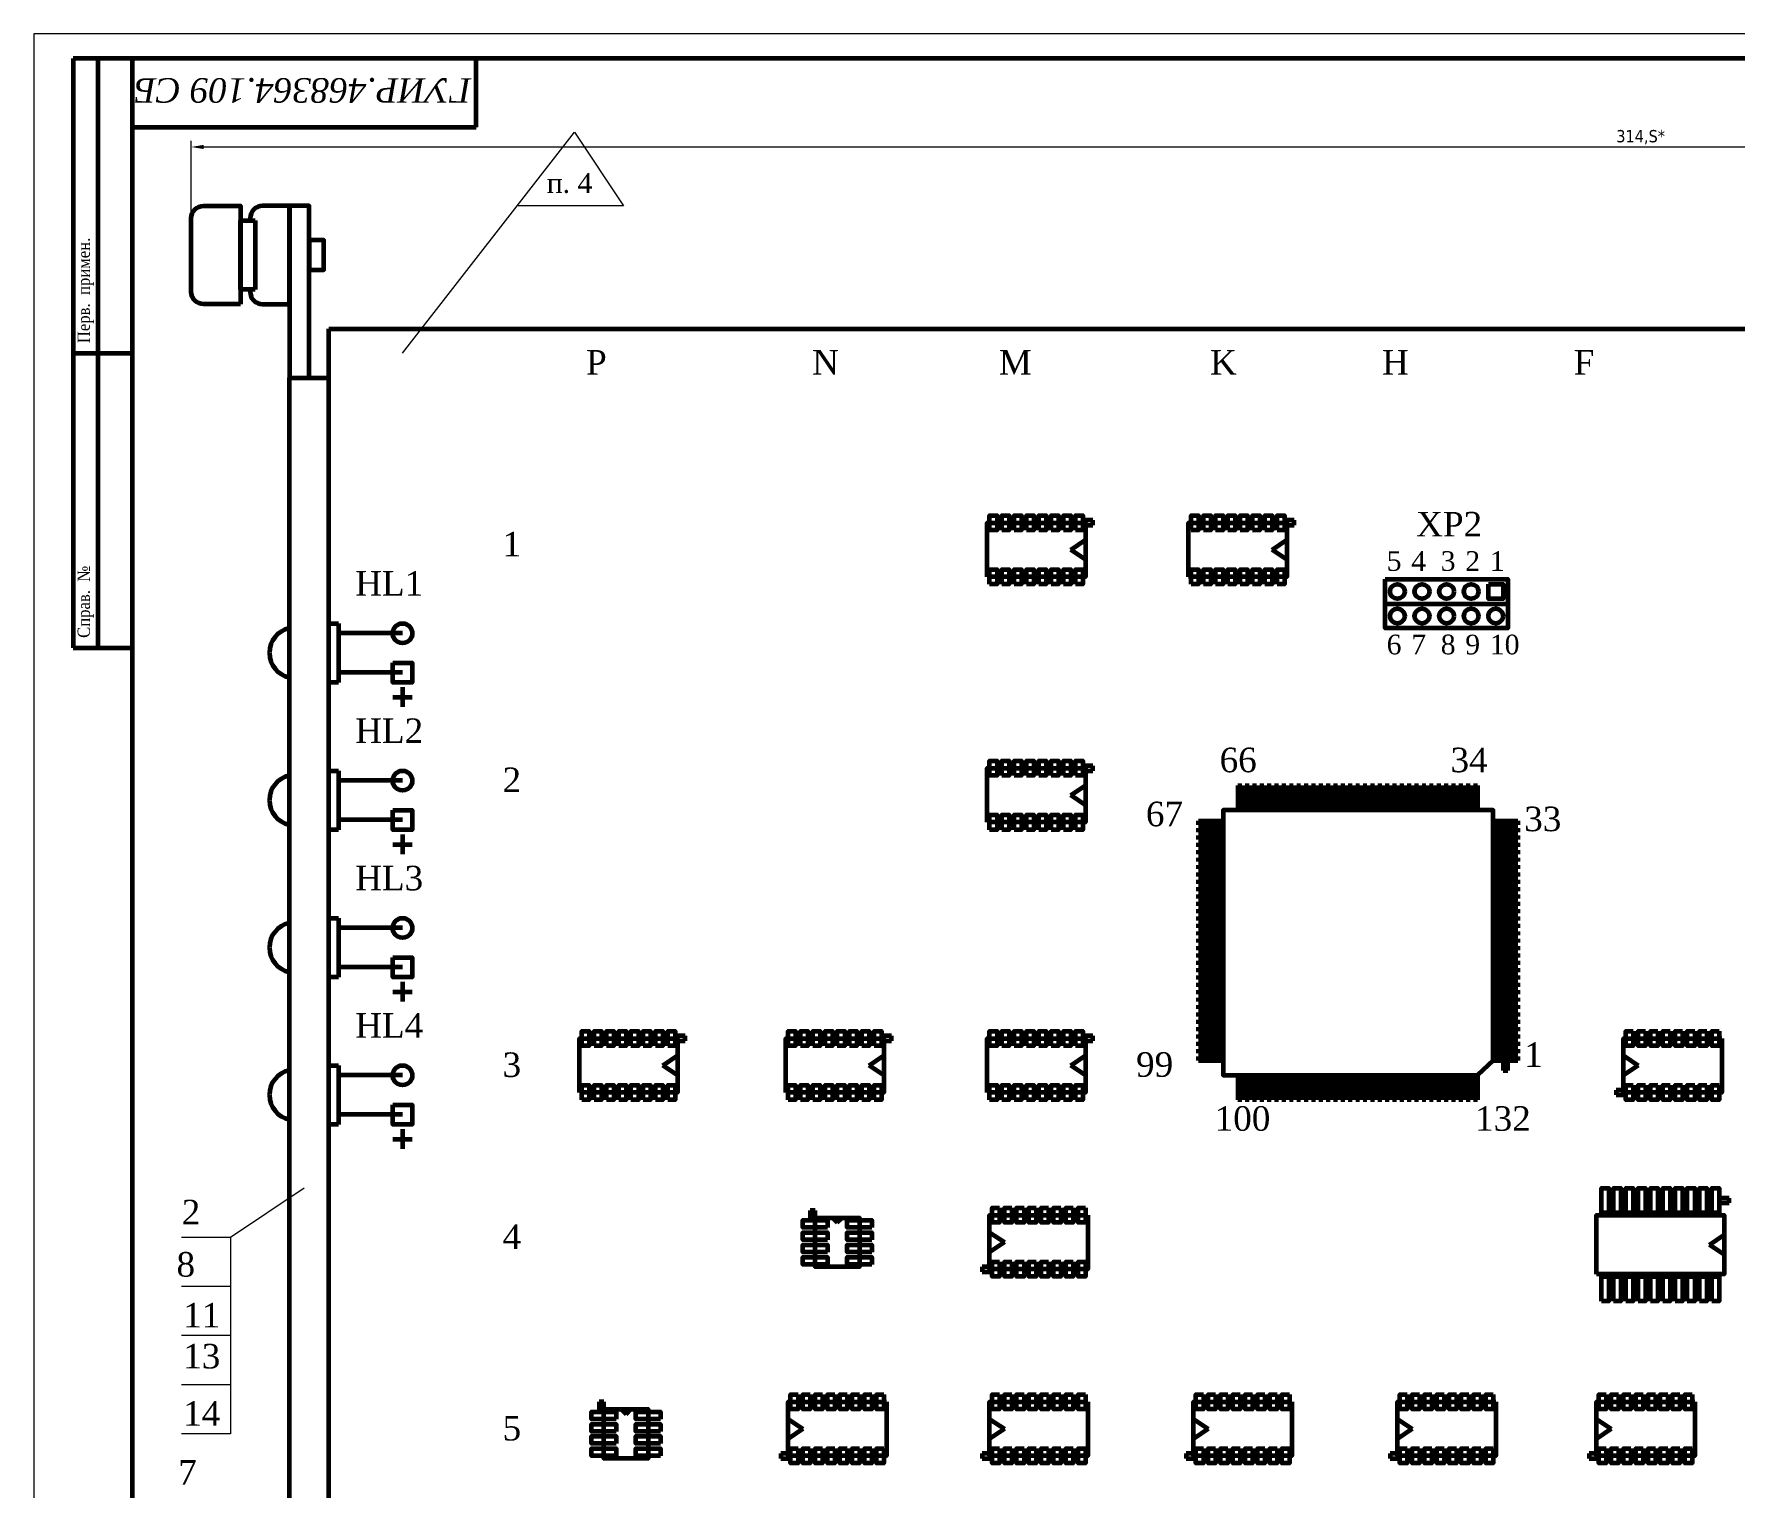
# Model space of a CAD drawing. Header units: millimetres. Extents: x 0 to 840, y -38 to 590.
# Drawn here: x 0 to 346, y 294.2 to 590 of the extents above; entities that cross this region are included whole.
import ezdxf

# ---------------------------------------------------------------- set-up
doc = ezdxf.new("R2010")
doc.units = ezdxf.units.MM
doc.layers.add('основная-06', color=2, linetype='Continuous', lineweight=60)
doc.layers.add('тонкая-текст-02', color=4, linetype='Continuous', lineweight=20)
doc.styles.add('2', font='times.ttf', dxfattribs={"width": 0.9, "height": 2.5})
doc.styles.add('3', font='times.ttf', dxfattribs={"height": 2.5})

msp = doc.modelspace()

# ---------------------------------------------------------------- linework, layer by layer
at = {"layer": 'основная-06', "color": 0}
for p, q in [((20, 585), (8, 585)), ((8, 585), (8, 525)), ((13, 585), (13, 525)), ((20, 585), (20, 5)), ((835, 585), (20, 585)), ((90, 571), (90, 585)), ((20, 571), (90, 571)), ((42, 538), (42, 552)), ((42, 552), (45, 552)), ((45, 552), (45, 538)), ((45, 538), (42, 538)), ((60, 65), (60, 530)), ((60, 530), (620, 530)), ((8, 525), (8, 465)), ((8, 525), (20, 525)), ((13, 525), (13, 465)), ((52, 75), (52, 520)), ((52, 520), (60, 520)), ((215.5, 491), (213.5, 491)), ((213.5, 490), (215.5, 490)), ((215.5, 490), (215.5, 491)), ((256.5, 491), (254.5, 491)), ((254.5, 490), (256.5, 490)), ((256.5, 490), (256.5, 491)), ((211, 485), (214, 487)), ((214, 483), (211, 485)), ((252, 485), (255, 487)), ((255, 483), (252, 485)), ((275, 474), (300, 474)), ((60, 470), (62, 470)), ((62, 470), (62, 458)), ((75, 468), (62, 468)), ((8, 465), (20, 465)), ((62, 458), (60, 458)), ((75, 460), (62, 460)), ((75, 457), (75, 453)), ((73, 455), (77, 455)), ((60, 440), (62, 440)), ((62, 440), (62, 428)), ((215.5, 441), (213.5, 441)), ((213.5, 440), (215.5, 440)), ((215.5, 440), (215.5, 441)), ((75, 438), (62, 438)), ((211, 435), (214, 437)), ((245, 437), (245, 432)), ((245, 437), (245.8, 437)), ((245.8, 437), (245.8, 432)), ((246.5, 437), (246.5, 432)), ((246.5, 437), (247.3, 437)), ((247.3, 437), (247.3, 432)), ((248, 437), (248.8, 437)), ((248, 437), (248, 432)), ((248.8, 437), (248.8, 432)), ((249.5, 437), (249.5, 432)), ((249.5, 437), (250.3, 437)), ((250.3, 437), (250.3, 432)), ((251, 437), (251, 432)), ((251, 437), (251.8, 437)), ((251.8, 437), (251.8, 432)), ((252.5, 437), (252.5, 432)), ((252.5, 437), (253.3, 437)), ((253.3, 437), (253.3, 432)), ((254, 437), (254, 432)), ((254, 437), (254.8, 437)), ((254.8, 437), (254.8, 432)), ((255.5, 437), (255.5, 432)), ((255.5, 437), (256.3, 437)), ((256.3, 437), (256.3, 432)), ((257, 437), (257, 432)), ((257, 437), (257.8, 437)), ((257.8, 437), (257.8, 432)), ((258.5, 437), (258.5, 432)), ((258.5, 437), (259.3, 437)), ((259.3, 437), (259.3, 432)), ((260, 437), (260, 432)), ((260, 437), (260.8, 437)), ((260.8, 437), (260.8, 432)), ((261.5, 437), (261.5, 432)), ((261.5, 437), (262.3, 437)), ((262.3, 437), (262.3, 432)), ((263, 437), (263, 432)), ((263, 437), (263.8, 437)), ((263.8, 437), (263.8, 432)), ((264.5, 437), (264.5, 432)), ((264.5, 437), (265.3, 437)), ((265.3, 437), (265.3, 432)), ((266, 437), (266, 432)), ((266, 437), (266.8, 437)), ((266.8, 437), (266.8, 432)), ((267.5, 437), (267.5, 432)), ((267.5, 437), (268.3, 437)), ((268.3, 437), (268.3, 432)), ((269, 437), (269, 432)), ((269, 437), (269.8, 437)), ((269.8, 437), (269.8, 432)), ((270.5, 437), (270.5, 432)), ((270.5, 437), (271.3, 437)), ((271.3, 437), (271.3, 432)), ((272, 437), (272, 432)), ((272, 437), (272.8, 437)), ((272.8, 437), (272.8, 432)), ((273.5, 437), (273.5, 432)), ((273.5, 437), (274.3, 437)), ((274.3, 437), (274.3, 432)), ((275, 437), (275, 432)), ((275, 437), (275.8, 437)), ((275.8, 437), (275.8, 432)), ((276.5, 437), (276.5, 432)), ((276.5, 437), (277.3, 437)), ((277.3, 437), (277.3, 432)), ((278, 437), (278, 432)), ((278, 437), (278.8, 437)), ((278.8, 437), (278.8, 432)), ((279.5, 437), (279.5, 432)), ((279.5, 437), (280.3, 437)), ((280.3, 437), (280.3, 432)), ((281, 437), (281, 432)), ((281, 437), (281.8, 437)), ((281.8, 437), (281.8, 432)), ((282.5, 437), (282.5, 432)), ((282.5, 437), (283.3, 437)), ((283.3, 437), (283.3, 432)), ((284, 437), (284, 432)), ((284, 437), (284.8, 437)), ((284.8, 437), (284.8, 432)), ((285.5, 437), (285.5, 432)), ((285.5, 437), (286.3, 437)), ((286.3, 437), (286.3, 432)), ((287, 437), (287, 432)), ((287, 437), (287.8, 437)), ((287.8, 437), (287.8, 432)), ((288.5, 437), (288.5, 432)), ((288.5, 437), (289.3, 437)), ((289.3, 437), (289.3, 432)), ((290, 437), (290, 432)), ((290, 437), (290.8, 437)), ((290.8, 437), (290.8, 432)), ((291.5, 437), (291.5, 432)), ((291.5, 437), (292.3, 437)), ((292.3, 437), (292.3, 432)), ((293, 437), (293, 432)), ((293, 437), (293.8, 437)), ((293.8, 437), (293.8, 432)), ((214, 433), (211, 435)), ((75, 430), (62, 430)), ((237, 429), (237, 429.8)), ((237, 429.8), (242, 429.8)), ((242, 429.8), (242, 429)), ((245.8, 432), (245, 432)), ((247.3, 432), (246.5, 432)), ((248.8, 432), (248, 432)), ((250.3, 432), (249.5, 432)), ((251.8, 432), (251, 432)), ((253.3, 432), (252.5, 432)), ((254.8, 432), (254, 432)), ((256.3, 432), (255.5, 432)), ((257.8, 432), (257, 432)), ((259.3, 432), (258.5, 432)), ((260.8, 432), (260, 432)), ((262.3, 432), (261.5, 432)), ((263.8, 432), (263, 432)), ((265.3, 432), (264.5, 432)), ((266.8, 432), (266, 432)), ((268.3, 432), (267.5, 432)), ((269.8, 432), (269, 432)), ((271.3, 432), (270.5, 432)), ((272.8, 432), (272, 432)), ((274.3, 432), (273.5, 432)), ((275.8, 432), (275, 432)), ((277.3, 432), (276.5, 432)), ((278.8, 432), (278, 432)), ((280.3, 432), (279.5, 432)), ((281.8, 432), (281, 432)), ((283.3, 432), (282.5, 432)), ((284.8, 432), (284, 432)), ((286.3, 432), (285.5, 432)), ((287.8, 432), (287, 432)), ((289.3, 432), (288.5, 432)), ((290.8, 432), (290, 432)), ((292.3, 432), (291.5, 432)), ((293.8, 432), (293, 432)), ((297, 429), (297, 429.8)), ((297, 429.8), (302, 429.8)), ((302, 429.8), (302, 429)), ((62, 428), (60, 428)), ((75, 427), (75, 423)), ((237, 429), (242, 429)), ((237, 427.5), (237, 428.3)), ((237, 428.3), (242, 428.3)), ((237, 427.5), (242, 427.5)), ((237, 426), (237, 426.8)), ((237, 426.8), (242, 426.8)), ((237, 426), (242, 426)), ((242, 428.3), (242, 427.5)), ((242, 426.8), (242, 426)), ((297, 429), (302, 429)), ((297, 427.5), (297, 428.3)), ((297, 428.3), (302, 428.3)), ((297, 427.5), (302, 427.5)), ((297, 426), (297, 426.8)), ((297, 426.8), (302, 426.8)), ((297, 426), (302, 426)), ((302, 428.3), (302, 427.5)), ((302, 426.8), (302, 426)), ((73, 425), (77, 425)), ((237, 424.5), (237, 425.3)), ((237, 425.3), (242, 425.3)), ((237, 424.5), (242, 424.5)), ((237, 423), (237, 423.8)), ((237, 423.8), (242, 423.8)), ((237, 423), (242, 423)), ((237, 421.5), (237, 422.3)), ((237, 422.3), (242, 422.3)), ((242, 425.3), (242, 424.5)), ((242, 423.8), (242, 423)), ((242, 422.3), (242, 421.5)), ((297, 424.5), (297, 425.3)), ((297, 425.3), (302, 425.3)), ((297, 424.5), (302, 424.5)), ((297, 423), (297, 423.8)), ((297, 423.8), (302, 423.8)), ((297, 423), (302, 423)), ((297, 421.5), (297, 422.3)), ((297, 422.3), (302, 422.3)), ((302, 425.3), (302, 424.5)), ((302, 423.8), (302, 423)), ((302, 422.3), (302, 421.5)), ((237, 421.5), (242, 421.5)), ((237, 420), (237, 420.8)), ((237, 420.8), (242, 420.8)), ((237, 420), (242, 420)), ((237, 418.5), (237, 419.3)), ((237, 419.3), (242, 419.3)), ((242, 420.8), (242, 420)), ((242, 419.3), (242, 418.5)), ((297, 421.5), (302, 421.5)), ((297, 420), (297, 420.8)), ((297, 420.8), (302, 420.8)), ((297, 420), (302, 420)), ((297, 418.5), (297, 419.3)), ((297, 419.3), (302, 419.3)), ((302, 420.8), (302, 420)), ((302, 419.3), (302, 418.5)), ((237, 418.5), (242, 418.5)), ((237, 417), (237, 417.8)), ((237, 417.8), (242, 417.8)), ((237, 417), (242, 417)), ((237, 415.5), (237, 416.3)), ((237, 416.3), (242, 416.3)), ((237, 415.5), (242, 415.5)), ((242, 417.8), (242, 417)), ((242, 416.3), (242, 415.5)), ((297, 418.5), (302, 418.5)), ((297, 417), (297, 417.8)), ((297, 417.8), (302, 417.8)), ((297, 417), (302, 417)), ((297, 415.5), (297, 416.3)), ((297, 416.3), (302, 416.3)), ((297, 415.5), (302, 415.5)), ((302, 417.8), (302, 417)), ((302, 416.3), (302, 415.5)), ((237, 414), (237, 414.8)), ((237, 414.8), (242, 414.8)), ((237, 414), (242, 414)), ((237, 412.5), (237, 413.3)), ((237, 413.3), (242, 413.3)), ((237, 412.5), (242, 412.5)), ((237, 411), (237, 411.8)), ((237, 411.8), (242, 411.8)), ((242, 414.8), (242, 414)), ((242, 413.3), (242, 412.5)), ((242, 411.8), (242, 411)), ((297, 414), (297, 414.8)), ((297, 414.8), (302, 414.8)), ((297, 414), (302, 414)), ((297, 412.5), (297, 413.3)), ((297, 413.3), (302, 413.3)), ((297, 412.5), (302, 412.5)), ((297, 411), (297, 411.8)), ((297, 411.8), (302, 411.8)), ((302, 414.8), (302, 414)), ((302, 413.3), (302, 412.5)), ((302, 411.8), (302, 411)), ((60, 410), (62, 410)), ((62, 410), (62, 398)), ((237, 411), (242, 411)), ((237, 409.5), (237, 410.3)), ((237, 410.3), (242, 410.3)), ((237, 409.5), (242, 409.5)), ((237, 408), (237, 408.8)), ((237, 408.8), (242, 408.8)), ((242, 410.3), (242, 409.5)), ((242, 408.8), (242, 408)), ((297, 411), (302, 411)), ((297, 409.5), (297, 410.3)), ((297, 410.3), (302, 410.3)), ((297, 409.5), (302, 409.5)), ((297, 408), (297, 408.8)), ((297, 408.8), (302, 408.8)), ((302, 410.3), (302, 409.5)), ((302, 408.8), (302, 408)), ((75, 408), (62, 408)), ((237, 408), (242, 408)), ((237, 406.5), (237, 407.3)), ((237, 407.3), (242, 407.3)), ((237, 406.5), (242, 406.5)), ((237, 405), (237, 405.8)), ((237, 405.8), (242, 405.8)), ((237, 405), (242, 405)), ((242, 407.3), (242, 406.5)), ((242, 405.8), (242, 405)), ((297, 408), (302, 408)), ((297, 406.5), (297, 407.3)), ((297, 407.3), (302, 407.3)), ((297, 406.5), (302, 406.5)), ((297, 405), (297, 405.8)), ((297, 405.8), (302, 405.8)), ((297, 405), (302, 405)), ((302, 407.3), (302, 406.5)), ((302, 405.8), (302, 405)), ((237, 403.5), (237, 404.3)), ((237, 404.3), (242, 404.3)), ((237, 403.5), (242, 403.5)), ((237, 402), (237, 402.8)), ((237, 402.8), (242, 402.8)), ((237, 402), (242, 402)), ((242, 404.3), (242, 403.5)), ((242, 402.8), (242, 402)), ((297, 403.5), (297, 404.3)), ((297, 404.3), (302, 404.3)), ((297, 403.5), (302, 403.5)), ((297, 402), (297, 402.8)), ((297, 402.8), (302, 402.8)), ((297, 402), (302, 402)), ((302, 404.3), (302, 403.5)), ((302, 402.8), (302, 402)), ((62, 398), (60, 398)), ((75, 400), (62, 400)), ((237, 400.5), (237, 401.3)), ((237, 401.3), (242, 401.3)), ((237, 400.5), (242, 400.5)), ((237, 399), (237, 399.8)), ((237, 399.8), (242, 399.8)), ((237, 399), (242, 399)), ((237, 397.5), (237, 398.3)), ((237, 398.3), (242, 398.3)), ((242, 401.3), (242, 400.5)), ((242, 399.8), (242, 399)), ((242, 398.3), (242, 397.5)), ((297, 400.5), (297, 401.3)), ((297, 401.3), (302, 401.3)), ((297, 400.5), (302, 400.5)), ((297, 399), (297, 399.8)), ((297, 399.8), (302, 399.8)), ((297, 399), (302, 399)), ((297, 397.5), (297, 398.3)), ((297, 398.3), (302, 398.3)), ((302, 401.3), (302, 400.5)), ((302, 399.8), (302, 399)), ((302, 398.3), (302, 397.5)), ((73, 395), (77, 395)), ((75, 397), (75, 393)), ((237, 397.5), (242, 397.5)), ((237, 396), (237, 396.8)), ((237, 396.8), (242, 396.8)), ((237, 396), (242, 396)), ((237, 394.5), (237, 395.3)), ((237, 395.3), (242, 395.3)), ((237, 394.5), (242, 394.5)), ((242, 396.8), (242, 396)), ((242, 395.3), (242, 394.5)), ((297, 397.5), (302, 397.5)), ((297, 396), (297, 396.8)), ((297, 396.8), (302, 396.8)), ((297, 396), (302, 396)), ((297, 394.5), (297, 395.3)), ((297, 395.3), (302, 395.3)), ((297, 394.5), (302, 394.5)), ((302, 396.8), (302, 396)), ((302, 395.3), (302, 394.5)), ((237, 393), (237, 393.8)), ((237, 393.8), (242, 393.8)), ((237, 393), (242, 393)), ((237, 391.5), (237, 392.3)), ((237, 392.3), (242, 392.3)), ((237, 391.5), (242, 391.5)), ((242, 393.8), (242, 393)), ((242, 392.3), (242, 391.5)), ((297, 393), (297, 393.8)), ((297, 393.8), (302, 393.8)), ((297, 393), (302, 393)), ((297, 391.5), (297, 392.3)), ((297, 392.3), (302, 392.3)), ((297, 391.5), (302, 391.5)), ((302, 393.8), (302, 393)), ((302, 392.3), (302, 391.5)), ((237, 390), (237, 390.8)), ((237, 390.8), (242, 390.8)), ((237, 390), (242, 390)), ((237, 388.5), (237, 389.3)), ((237, 389.3), (242, 389.3)), ((237, 388.5), (242, 388.5)), ((237, 387), (237, 387.8)), ((237, 387.8), (242, 387.8)), ((242, 390.8), (242, 390)), ((242, 389.3), (242, 388.5)), ((242, 387.8), (242, 387)), ((297, 390), (297, 390.8)), ((297, 390.8), (302, 390.8)), ((297, 390), (302, 390)), ((297, 388.5), (297, 389.3)), ((297, 389.3), (302, 389.3)), ((297, 388.5), (302, 388.5)), ((297, 387), (297, 387.8)), ((297, 387.8), (302, 387.8)), ((302, 390.8), (302, 390)), ((302, 389.3), (302, 388.5)), ((302, 387.8), (302, 387)), ((132.5, 386), (130.5, 386)), ((130.5, 385), (132.5, 385)), ((132.5, 385), (132.5, 386)), ((174.5, 386), (172.5, 386)), ((172.5, 385), (174.5, 385)), ((174.5, 385), (174.5, 386)), ((215.5, 386), (213.5, 386)), ((213.5, 385), (215.5, 385)), ((215.5, 385), (215.5, 386)), ((237, 387), (242, 387)), ((237, 385.5), (237, 386.3)), ((237, 386.3), (242, 386.3)), ((237, 385.5), (242, 385.5)), ((237, 384), (237, 384.8)), ((237, 384.8), (242, 384.8)), ((242, 386.3), (242, 385.5)), ((242, 384.8), (242, 384)), ((297, 387), (302, 387)), ((297, 385.5), (297, 386.3)), ((297, 386.3), (302, 386.3)), ((297, 385.5), (302, 385.5)), ((297, 384), (297, 384.8)), ((297, 384.8), (302, 384.8)), ((302, 386.3), (302, 385.5)), ((302, 384.8), (302, 384)), ((128, 380), (131, 382)), ((170, 380), (173, 382)), ((211, 380), (214, 382)), ((237, 384), (242, 384)), ((237, 382.5), (237, 383.3)), ((237, 383.3), (242, 383.3)), ((237, 382.5), (242, 382.5)), ((237, 381), (237, 381.8)), ((237, 381.8), (242, 381.8)), ((237, 381), (242, 381)), ((242, 383.3), (242, 382.5)), ((242, 381.8), (242, 381)), ((297, 381), (293.8, 378)), ((297, 384), (302, 384)), ((297, 382.5), (297, 383.3)), ((297, 383.3), (302, 383.3)), ((297, 382.5), (302, 382.5)), ((297, 381), (297, 381.8)), ((297, 381.8), (302, 381.8)), ((297, 381), (302, 381)), ((299, 381), (299, 379)), ((300, 379), (300, 381)), ((302, 383.3), (302, 382.5)), ((302, 381.8), (302, 381)), ((323.5, 382), (326.5, 380)), ((60, 380), (62, 380)), ((62, 380), (62, 368)), ((75, 378), (62, 378)), ((131, 378), (128, 380)), ((173, 378), (170, 380)), ((214, 378), (211, 380)), ((245, 378), (245, 373)), ((245, 378), (245.8, 378)), ((245.8, 378), (245.8, 373)), ((246.5, 378), (247.3, 378)), ((246.5, 378), (246.5, 373)), ((247.3, 378), (247.3, 373)), ((248, 378), (248.8, 378)), ((248, 378), (248, 373)), ((248.8, 378), (248.8, 373)), ((249.5, 378), (250.3, 378)), ((249.5, 378), (249.5, 373)), ((250.3, 378), (250.3, 373)), ((251, 378), (251.8, 378)), ((251, 378), (251, 373)), ((251.8, 378), (251.8, 373)), ((252.5, 378), (253.3, 378)), ((252.5, 378), (252.5, 373)), ((253.3, 378), (253.3, 373)), ((254, 378), (254.8, 378)), ((254, 378), (254, 373)), ((254.8, 378), (254.8, 373)), ((255.5, 378), (256.3, 378)), ((255.5, 378), (255.5, 373)), ((256.3, 378), (256.3, 373)), ((257, 378), (257.8, 378)), ((257, 378), (257, 373)), ((257.8, 378), (257.8, 373)), ((258.5, 378), (259.3, 378)), ((258.5, 378), (258.5, 373)), ((259.3, 378), (259.3, 373)), ((260, 378), (260.8, 378)), ((260, 378), (260, 373)), ((260.8, 378), (260.8, 373)), ((261.5, 378), (262.3, 378)), ((261.5, 378), (261.5, 373)), ((262.3, 378), (262.3, 373)), ((263, 378), (263.8, 378)), ((263, 378), (263, 373)), ((263.8, 378), (263.8, 373)), ((264.5, 378), (265.3, 378)), ((264.5, 378), (264.5, 373)), ((265.3, 378), (265.3, 373)), ((266, 378), (266.8, 378)), ((266, 378), (266, 373)), ((266.8, 378), (266.8, 373)), ((267.5, 378), (267.5, 373)), ((267.5, 378), (268.3, 378)), ((268.3, 378), (268.3, 373)), ((269, 378), (269.8, 378)), ((269, 378), (269, 373)), ((269.8, 378), (269.8, 373)), ((270.5, 378), (271.3, 378)), ((270.5, 378), (270.5, 373)), ((271.3, 378), (271.3, 373)), ((272, 378), (272.8, 378)), ((272, 378), (272, 373)), ((272.8, 378), (272.8, 373)), ((273.5, 378), (274.3, 378)), ((273.5, 378), (273.5, 373)), ((274.3, 378), (274.3, 373)), ((275, 378), (275.8, 378)), ((275, 378), (275, 373)), ((275.8, 378), (275.8, 373)), ((276.5, 378), (277.3, 378)), ((276.5, 378), (276.5, 373)), ((277.3, 378), (277.3, 373)), ((278, 378), (278.8, 378)), ((278, 378), (278, 373)), ((278.8, 378), (278.8, 373)), ((279.5, 378), (279.5, 373)), ((279.5, 378), (280.3, 378)), ((280.3, 378), (280.3, 373)), ((281, 378), (281.8, 378)), ((281, 378), (281, 373)), ((281.8, 378), (281.8, 373)), ((282.5, 378), (283.3, 378)), ((282.5, 378), (282.5, 373)), ((283.3, 378), (283.3, 373)), ((284, 378), (284.8, 378)), ((284, 378), (284, 373)), ((284.8, 378), (284.8, 373)), ((285.5, 378), (286.3, 378)), ((285.5, 378), (285.5, 373)), ((286.3, 378), (286.3, 373)), ((287, 378), (287.8, 378)), ((287, 378), (287, 373)), ((287.8, 378), (287.8, 373)), ((288.5, 378), (289.3, 378)), ((288.5, 378), (288.5, 373)), ((289.3, 378), (289.3, 373)), ((290, 378), (290.8, 378)), ((290, 378), (290, 373)), ((290.8, 378), (290.8, 373)), ((291.5, 378), (292.3, 378)), ((291.5, 378), (291.5, 373)), ((292.3, 378), (292.3, 373)), ((293, 378), (293.8, 378)), ((293, 378), (293, 373)), ((293.8, 378), (293.8, 373)), ((299, 379), (300, 379)), ((326.5, 380), (323.5, 378)), ((322, 375), (322, 374)), ((324, 375), (322, 375)), ((322, 374), (324, 374)), ((245.8, 373), (245, 373)), ((247.3, 373), (246.5, 373)), ((248.8, 373), (248, 373)), ((250.3, 373), (249.5, 373)), ((251.8, 373), (251, 373)), ((253.3, 373), (252.5, 373)), ((254.8, 373), (254, 373)), ((256.3, 373), (255.5, 373)), ((257.8, 373), (257, 373)), ((259.3, 373), (258.5, 373)), ((260.8, 373), (260, 373)), ((262.3, 373), (261.5, 373)), ((263.8, 373), (263, 373)), ((265.3, 373), (264.5, 373)), ((266.8, 373), (266, 373)), ((268.3, 373), (267.5, 373)), ((269.8, 373), (269, 373)), ((271.3, 373), (270.5, 373)), ((272.8, 373), (272, 373)), ((274.3, 373), (273.5, 373)), ((275.8, 373), (275, 373)), ((277.3, 373), (276.5, 373)), ((278.8, 373), (278, 373)), ((280.3, 373), (279.5, 373)), ((281.8, 373), (281, 373)), ((283.3, 373), (282.5, 373)), ((284.8, 373), (284, 373)), ((286.3, 373), (285.5, 373)), ((287.8, 373), (287, 373)), ((289.3, 373), (288.5, 373)), ((290.8, 373), (290, 373)), ((292.3, 373), (291.5, 373)), ((293.8, 373), (293, 373)), ((62, 368), (60, 368)), ((75, 370), (62, 370)), ((75, 367), (75, 363)), ((73, 365), (77, 365)), ((345, 353), (343, 353)), ((345, 352), (345, 353)), ((159, 350.5), (158, 350.5)), ((158, 350.5), (158, 348.5)), ((159, 348.5), (159, 350.5)), ((343, 352), (345, 352)), ((162.5, 349), (163.5, 348)), ((163.5, 348), (164.5, 349)), ((194.5, 346), (197.5, 344)), ((197.5, 344), (194.5, 342)), ((341, 343.5), (344, 345.5)), ((344, 341.5), (341, 343.5)), ((195, 339), (193, 339)), ((193, 339), (193, 338)), ((193, 338), (195, 338)), ((116, 311.5), (115, 311.5)), ((115, 311.5), (115, 309.5)), ((116, 309.5), (116, 311.5)), ((119.5, 310), (120.5, 309)), ((120.5, 309), (121.5, 310)), ((153.5, 308), (156.5, 306)), ((194.5, 308), (197.5, 306)), ((236, 308), (239, 306)), ((277.5, 308), (280.5, 306)), ((318, 308), (321, 306)), ((156.5, 306), (153.5, 304)), ((197.5, 306), (194.5, 304)), ((239, 306), (236, 304)), ((280.5, 306), (277.5, 304)), ((321, 306), (318, 304)), ((152, 301), (152, 300)), ((154, 301), (152, 301)), ((152, 300), (154, 300)), ((193, 301), (193, 300)), ((195, 301), (193, 301)), ((193, 300), (195, 300)), ((234.5, 301), (234.5, 300)), ((236.5, 301), (234.5, 301)), ((234.5, 300), (236.5, 300)), ((276, 301), (276, 300)), ((278, 301), (276, 301)), ((276, 300), (278, 300)), ((316.5, 301), (316.5, 300)), ((318.5, 301), (316.5, 301)), ((316.5, 300), (318.5, 300))]:
    msp.add_line(p, q, dxfattribs=at)
msp.add_lwpolyline([(42, 535), (34.5, 535, -0.4142136), (32, 537.5), (32, 552.5, -0.4142136), (34.5, 555), (42, 555)], format="xyb", close=True, dxfattribs=at)
msp.add_lwpolyline([(44, 538), (44, 537.5, 0.4142136), (46.5, 535), (52, 535), (52, 555), (46.5, 555, 0.4142136), (44, 552.5), (44, 552)], format="xyb", dxfattribs=at)
for points in [[(52, 520), (56, 520), (56, 555), (52, 555)], [(56, 542), (59, 542), (59, 548), (56, 548)], [(194.5, 489), (194.5, 492), (196, 492), (196, 489)], [(197, 489), (197, 492), (198.5, 492), (198.5, 489)], [(199.5, 489), (199.5, 492), (201, 492), (201, 489)], [(202, 489), (202, 492), (203.5, 492), (203.5, 489)], [(204.5, 489), (204.5, 492), (206, 492), (206, 489)], [(207, 489), (207, 492), (208.5, 492), (208.5, 489)], [(209.5, 489), (209.5, 492), (211, 492), (211, 489)], [(212, 489), (212, 492), (213.5, 492), (213.5, 489)], [(235.5, 489), (235.5, 492), (237, 492), (237, 489)], [(238, 489), (238, 492), (239.5, 492), (239.5, 489)], [(240.5, 489), (240.5, 492), (242, 492), (242, 489)], [(243, 489), (243, 492), (244.5, 492), (244.5, 489)], [(245.5, 489), (245.5, 492), (247, 492), (247, 489)], [(248, 489), (248, 492), (249.5, 492), (249.5, 489)], [(250.5, 489), (250.5, 492), (252, 492), (252, 489)], [(253, 489), (253, 492), (254.5, 492), (254.5, 489)], [(194, 479.5), (194, 490.5), (214, 490.5), (214, 479.5)], [(235, 479.5), (235, 490.5), (255, 490.5), (255, 479.5)], [(194.5, 478), (194.5, 481), (196, 481), (196, 478)], [(197, 478), (197, 481), (198.5, 481), (198.5, 478)], [(199.5, 478), (199.5, 481), (201, 481), (201, 478)], [(202, 478), (202, 481), (203.5, 481), (203.5, 478)], [(204.5, 478), (204.5, 481), (206, 481), (206, 478)], [(207, 478), (207, 481), (208.5, 481), (208.5, 478)], [(209.5, 478), (209.5, 481), (211, 481), (211, 478)], [(212, 478), (212, 481), (213.5, 481), (213.5, 478)], [(235.5, 478), (235.5, 481), (237, 481), (237, 478)], [(238, 478), (238, 481), (239.5, 481), (239.5, 478)], [(240.5, 478), (240.5, 481), (242, 481), (242, 478)], [(243, 478), (243, 481), (244.5, 481), (244.5, 478)], [(245.5, 478), (245.5, 481), (247, 481), (247, 478)], [(248, 478), (248, 481), (249.5, 481), (249.5, 478)], [(250.5, 478), (250.5, 481), (252, 481), (252, 478)], [(253, 478), (253, 481), (254.5, 481), (254.5, 478)], [(275, 479), (300, 479), (300, 469), (275, 469)], [(296, 478), (299, 478), (299, 475), (296, 475)], [(73, 462), (77, 462), (77, 458), (73, 458)], [(194, 429.5), (194, 440.5), (214, 440.5), (214, 429.5)], [(194.5, 439), (194.5, 442), (196, 442), (196, 439)], [(197, 439), (197, 442), (198.5, 442), (198.5, 439)], [(199.5, 439), (199.5, 442), (201, 442), (201, 439)], [(202, 439), (202, 442), (203.5, 442), (203.5, 439)], [(204.5, 439), (204.5, 442), (206, 442), (206, 439)], [(207, 439), (207, 442), (208.5, 442), (208.5, 439)], [(209.5, 439), (209.5, 442), (211, 442), (211, 439)], [(212, 439), (212, 442), (213.5, 442), (213.5, 439)], [(73, 432), (77, 432), (77, 428), (73, 428)], [(194.5, 428), (194.5, 431), (196, 431), (196, 428)], [(197, 428), (197, 431), (198.5, 431), (198.5, 428)], [(199.5, 428), (199.5, 431), (201, 431), (201, 428)], [(202, 428), (202, 431), (203.5, 431), (203.5, 428)], [(204.5, 428), (204.5, 431), (206, 431), (206, 428)], [(207, 428), (207, 431), (208.5, 431), (208.5, 428)], [(209.5, 428), (209.5, 431), (211, 431), (211, 428)], [(212, 428), (212, 431), (213.5, 431), (213.5, 428)], [(73, 402), (77, 402), (77, 398), (73, 398)], [(111, 374.5), (111, 385.5), (131, 385.5), (131, 374.5)], [(111.5, 384), (111.5, 387), (113, 387), (113, 384)], [(114, 384), (114, 387), (115.5, 387), (115.5, 384)], [(116.5, 384), (116.5, 387), (118, 387), (118, 384)], [(119, 384), (119, 387), (120.5, 387), (120.5, 384)], [(121.5, 384), (121.5, 387), (123, 387), (123, 384)], [(124, 384), (124, 387), (125.5, 387), (125.5, 384)], [(126.5, 384), (126.5, 387), (128, 387), (128, 384)], [(129, 384), (129, 387), (130.5, 387), (130.5, 384)], [(153, 374.5), (153, 385.5), (173, 385.5), (173, 374.5)], [(153.5, 384), (153.5, 387), (155, 387), (155, 384)], [(156, 384), (156, 387), (157.5, 387), (157.5, 384)], [(158.5, 384), (158.5, 387), (160, 387), (160, 384)], [(161, 384), (161, 387), (162.5, 387), (162.5, 384)], [(163.5, 384), (163.5, 387), (165, 387), (165, 384)], [(166, 384), (166, 387), (167.5, 387), (167.5, 384)], [(168.5, 384), (168.5, 387), (170, 387), (170, 384)], [(171, 384), (171, 387), (172.5, 387), (172.5, 384)], [(194, 374.5), (194, 385.5), (214, 385.5), (214, 374.5)], [(194.5, 384), (194.5, 387), (196, 387), (196, 384)], [(197, 384), (197, 387), (198.5, 387), (198.5, 384)], [(199.5, 384), (199.5, 387), (201, 387), (201, 384)], [(202, 384), (202, 387), (203.5, 387), (203.5, 384)], [(204.5, 384), (204.5, 387), (206, 387), (206, 384)], [(207, 384), (207, 387), (208.5, 387), (208.5, 384)], [(209.5, 384), (209.5, 387), (211, 387), (211, 384)], [(212, 384), (212, 387), (213.5, 387), (213.5, 384)], [(343.5, 385.5), (343.5, 374.5), (323.5, 374.5), (323.5, 385.5)], [(325.5, 387), (325.5, 384), (324, 384), (324, 387)], [(328, 387), (328, 384), (326.5, 384), (326.5, 387)], [(330.5, 387), (330.5, 384), (329, 384), (329, 387)], [(333, 387), (333, 384), (331.5, 384), (331.5, 387)], [(335.5, 387), (335.5, 384), (334, 384), (334, 387)], [(338, 387), (338, 384), (336.5, 384), (336.5, 387)], [(340.5, 387), (340.5, 384), (339, 384), (339, 387)], [(343, 387), (343, 384), (341.5, 384), (341.5, 387)], [(111.5, 373), (111.5, 376), (113, 376), (113, 373)], [(114, 373), (114, 376), (115.5, 376), (115.5, 373)], [(116.5, 373), (116.5, 376), (118, 376), (118, 373)], [(119, 373), (119, 376), (120.5, 376), (120.5, 373)], [(121.5, 373), (121.5, 376), (123, 376), (123, 373)], [(124, 373), (124, 376), (125.5, 376), (125.5, 373)], [(126.5, 373), (126.5, 376), (128, 376), (128, 373)], [(129, 373), (129, 376), (130.5, 376), (130.5, 373)], [(153.5, 373), (153.5, 376), (155, 376), (155, 373)], [(156, 373), (156, 376), (157.5, 376), (157.5, 373)], [(158.5, 373), (158.5, 376), (160, 376), (160, 373)], [(161, 373), (161, 376), (162.5, 376), (162.5, 373)], [(163.5, 373), (163.5, 376), (165, 376), (165, 373)], [(166, 373), (166, 376), (167.5, 376), (167.5, 373)], [(168.5, 373), (168.5, 376), (170, 376), (170, 373)], [(171, 373), (171, 376), (172.5, 376), (172.5, 373)], [(194.5, 373), (194.5, 376), (196, 376), (196, 373)], [(197, 373), (197, 376), (198.5, 376), (198.5, 373)], [(199.5, 373), (199.5, 376), (201, 376), (201, 373)], [(202, 373), (202, 376), (203.5, 376), (203.5, 373)], [(204.5, 373), (204.5, 376), (206, 376), (206, 373)], [(207, 373), (207, 376), (208.5, 376), (208.5, 373)], [(209.5, 373), (209.5, 376), (211, 376), (211, 373)], [(212, 373), (212, 376), (213.5, 376), (213.5, 373)], [(325.5, 376), (325.5, 373), (324, 373), (324, 376)], [(328, 376), (328, 373), (326.5, 373), (326.5, 376)], [(330.5, 376), (330.5, 373), (329, 373), (329, 376)], [(333, 376), (333, 373), (331.5, 373), (331.5, 376)], [(335.5, 376), (335.5, 373), (334, 373), (334, 376)], [(338, 376), (338, 373), (336.5, 373), (336.5, 376)], [(340.5, 376), (340.5, 373), (339, 373), (339, 376)], [(343, 376), (343, 373), (341.5, 373), (341.5, 376)], [(73, 372), (77, 372), (77, 368), (73, 368)], [(319, 350), (319, 355), (320.5, 355), (320.5, 350)], [(321.5, 350), (321.5, 355), (323, 355), (323, 350)], [(324, 350), (324, 355), (325.5, 355), (325.5, 350)], [(326.5, 350), (326.5, 355), (328, 355), (328, 350)], [(329, 350), (329, 355), (330.5, 355), (330.5, 350)], [(331.5, 350), (331.5, 355), (333, 355), (333, 350)], [(334, 350), (334, 355), (335.5, 355), (335.5, 350)], [(336.5, 350), (336.5, 355), (338, 355), (338, 350)], [(339, 350), (339, 355), (340.5, 355), (340.5, 350)], [(341.5, 350), (341.5, 355), (343, 355), (343, 350)], [(214.5, 349.5), (214.5, 338.5), (194.5, 338.5), (194.5, 349.5)], [(196.5, 351), (196.5, 348), (195, 348), (195, 351)], [(199, 351), (199, 348), (197.5, 348), (197.5, 351)], [(201.5, 351), (201.5, 348), (200, 348), (200, 351)], [(204, 351), (204, 348), (202.5, 348), (202.5, 351)], [(206.5, 351), (206.5, 348), (205, 348), (205, 351)], [(209, 351), (209, 348), (207.5, 348), (207.5, 351)], [(211.5, 351), (211.5, 348), (210, 348), (210, 351)], [(214, 351), (214, 348), (212.5, 348), (212.5, 351)], [(318, 337.5), (318, 349.5), (344, 349.5), (344, 337.5)], [(161.5, 347), (156.5, 347), (156.5, 348.5), (161.5, 348.5)], [(161.5, 344.5), (156.5, 344.5), (156.5, 346), (161.5, 346)], [(159, 349), (168, 349), (168, 339), (159, 339)], [(170.5, 347), (165.5, 347), (165.5, 348.5), (170.5, 348.5)], [(170.5, 344.5), (165.5, 344.5), (165.5, 346), (170.5, 346)], [(161.5, 342), (156.5, 342), (156.5, 343.5), (161.5, 343.5)], [(170.5, 342), (165.5, 342), (165.5, 343.5), (170.5, 343.5)], [(161.5, 339.5), (156.5, 339.5), (156.5, 341), (161.5, 341)], [(170.5, 339.5), (165.5, 339.5), (165.5, 341), (170.5, 341)], [(196.5, 340), (196.5, 337), (195, 337), (195, 340)], [(199, 340), (199, 337), (197.5, 337), (197.5, 340)], [(201.5, 340), (201.5, 337), (200, 337), (200, 340)], [(204, 340), (204, 337), (202.5, 337), (202.5, 340)], [(206.5, 340), (206.5, 337), (205, 337), (205, 340)], [(209, 340), (209, 337), (207.5, 337), (207.5, 340)], [(211.5, 340), (211.5, 337), (210, 337), (210, 340)], [(214, 340), (214, 337), (212.5, 337), (212.5, 340)], [(319, 332), (319, 337), (320.5, 337), (320.5, 332)], [(321.5, 332), (321.5, 337), (323, 337), (323, 332)], [(324, 332), (324, 337), (325.5, 337), (325.5, 332)], [(326.5, 332), (326.5, 337), (328, 337), (328, 332)], [(329, 332), (329, 337), (330.5, 337), (330.5, 332)], [(331.5, 332), (331.5, 337), (333, 337), (333, 332)], [(334, 332), (334, 337), (335.5, 337), (335.5, 332)], [(336.5, 332), (336.5, 337), (338, 337), (338, 332)], [(339, 332), (339, 337), (340.5, 337), (340.5, 332)], [(341.5, 332), (341.5, 337), (343, 337), (343, 332)], [(173.5, 311.5), (173.5, 300.5), (153.5, 300.5), (153.5, 311.5)], [(155.5, 313), (155.5, 310), (154, 310), (154, 313)], [(158, 313), (158, 310), (156.5, 310), (156.5, 313)], [(160.5, 313), (160.5, 310), (159, 310), (159, 313)], [(163, 313), (163, 310), (161.5, 310), (161.5, 313)], [(165.5, 313), (165.5, 310), (164, 310), (164, 313)], [(168, 313), (168, 310), (166.5, 310), (166.5, 313)], [(170.5, 313), (170.5, 310), (169, 310), (169, 313)], [(173, 313), (173, 310), (171.5, 310), (171.5, 313)], [(214.5, 311.5), (214.5, 300.5), (194.5, 300.5), (194.5, 311.5)], [(196.5, 313), (196.5, 310), (195, 310), (195, 313)], [(199, 313), (199, 310), (197.5, 310), (197.5, 313)], [(201.5, 313), (201.5, 310), (200, 310), (200, 313)], [(204, 313), (204, 310), (202.5, 310), (202.5, 313)], [(206.5, 313), (206.5, 310), (205, 310), (205, 313)], [(209, 313), (209, 310), (207.5, 310), (207.5, 313)], [(211.5, 313), (211.5, 310), (210, 310), (210, 313)], [(214, 313), (214, 310), (212.5, 310), (212.5, 313)], [(256, 311.5), (256, 300.5), (236, 300.5), (236, 311.5)], [(238, 313), (238, 310), (236.5, 310), (236.5, 313)], [(240.5, 313), (240.5, 310), (239, 310), (239, 313)], [(243, 313), (243, 310), (241.5, 310), (241.5, 313)], [(245.5, 313), (245.5, 310), (244, 310), (244, 313)], [(248, 313), (248, 310), (246.5, 310), (246.5, 313)], [(250.5, 313), (250.5, 310), (249, 310), (249, 313)], [(253, 313), (253, 310), (251.5, 310), (251.5, 313)], [(255.5, 313), (255.5, 310), (254, 310), (254, 313)], [(297.5, 311.5), (297.5, 300.5), (277.5, 300.5), (277.5, 311.5)], [(279.5, 313), (279.5, 310), (278, 310), (278, 313)], [(282, 313), (282, 310), (280.5, 310), (280.5, 313)], [(284.5, 313), (284.5, 310), (283, 310), (283, 313)], [(287, 313), (287, 310), (285.5, 310), (285.5, 313)], [(289.5, 313), (289.5, 310), (288, 310), (288, 313)], [(292, 313), (292, 310), (290.5, 310), (290.5, 313)], [(294.5, 313), (294.5, 310), (293, 310), (293, 313)], [(297, 313), (297, 310), (295.5, 310), (295.5, 313)], [(338, 311.5), (338, 300.5), (318, 300.5), (318, 311.5)], [(320, 313), (320, 310), (318.5, 310), (318.5, 313)], [(322.5, 313), (322.5, 310), (321, 310), (321, 313)], [(325, 313), (325, 310), (323.5, 310), (323.5, 313)], [(327.5, 313), (327.5, 310), (326, 310), (326, 313)], [(330, 313), (330, 310), (328.5, 310), (328.5, 313)], [(332.5, 313), (332.5, 310), (331, 310), (331, 313)], [(335, 313), (335, 310), (333.5, 310), (333.5, 313)], [(337.5, 313), (337.5, 310), (336, 310), (336, 313)], [(118.5, 308), (113.5, 308), (113.5, 309.5), (118.5, 309.5)], [(116, 310), (125, 310), (125, 300), (116, 300)], [(127.5, 308), (122.5, 308), (122.5, 309.5), (127.5, 309.5)], [(118.5, 305.5), (113.5, 305.5), (113.5, 307), (118.5, 307)], [(118.5, 303), (113.5, 303), (113.5, 304.5), (118.5, 304.5)], [(127.5, 305.5), (122.5, 305.5), (122.5, 307), (127.5, 307)], [(127.5, 303), (122.5, 303), (122.5, 304.5), (127.5, 304.5)], [(118.5, 300.5), (113.5, 300.5), (113.5, 302), (118.5, 302)], [(127.5, 300.5), (122.5, 300.5), (122.5, 302), (127.5, 302)], [(155.5, 302), (155.5, 299), (154, 299), (154, 302)], [(158, 302), (158, 299), (156.5, 299), (156.5, 302)], [(160.5, 302), (160.5, 299), (159, 299), (159, 302)], [(163, 302), (163, 299), (161.5, 299), (161.5, 302)], [(165.5, 302), (165.5, 299), (164, 299), (164, 302)], [(168, 302), (168, 299), (166.5, 299), (166.5, 302)], [(170.5, 302), (170.5, 299), (169, 299), (169, 302)], [(173, 302), (173, 299), (171.5, 299), (171.5, 302)], [(196.5, 302), (196.5, 299), (195, 299), (195, 302)], [(199, 302), (199, 299), (197.5, 299), (197.5, 302)], [(201.5, 302), (201.5, 299), (200, 299), (200, 302)], [(204, 302), (204, 299), (202.5, 299), (202.5, 302)], [(206.5, 302), (206.5, 299), (205, 299), (205, 302)], [(209, 302), (209, 299), (207.5, 299), (207.5, 302)], [(211.5, 302), (211.5, 299), (210, 299), (210, 302)], [(214, 302), (214, 299), (212.5, 299), (212.5, 302)], [(238, 302), (238, 299), (236.5, 299), (236.5, 302)], [(240.5, 302), (240.5, 299), (239, 299), (239, 302)], [(243, 302), (243, 299), (241.5, 299), (241.5, 302)], [(245.5, 302), (245.5, 299), (244, 299), (244, 302)], [(248, 302), (248, 299), (246.5, 299), (246.5, 302)], [(250.5, 302), (250.5, 299), (249, 299), (249, 302)], [(253, 302), (253, 299), (251.5, 299), (251.5, 302)], [(255.5, 302), (255.5, 299), (254, 299), (254, 302)], [(279.5, 302), (279.5, 299), (278, 299), (278, 302)], [(282, 302), (282, 299), (280.5, 299), (280.5, 302)], [(284.5, 302), (284.5, 299), (283, 299), (283, 302)], [(287, 302), (287, 299), (285.5, 299), (285.5, 302)], [(289.5, 302), (289.5, 299), (288, 299), (288, 302)], [(292, 302), (292, 299), (290.5, 299), (290.5, 302)], [(294.5, 302), (294.5, 299), (293, 299), (293, 302)], [(297, 302), (297, 299), (295.5, 299), (295.5, 302)], [(320, 302), (320, 299), (318.5, 299), (318.5, 302)], [(322.5, 302), (322.5, 299), (321, 299), (321, 302)], [(325, 302), (325, 299), (323.5, 299), (323.5, 302)], [(327.5, 302), (327.5, 299), (326, 299), (326, 302)], [(330, 302), (330, 299), (328.5, 299), (328.5, 302)], [(332.5, 302), (332.5, 299), (331, 299), (331, 302)], [(335, 302), (335, 299), (333.5, 299), (333.5, 302)], [(337.5, 302), (337.5, 299), (336, 299), (336, 302)]]:
    msp.add_lwpolyline(points, close=True, dxfattribs=at)
msp.add_lwpolyline([(297, 381), (297, 432), (242, 432), (242, 378), (293.8, 378)], dxfattribs=at)
for centre, radius in [((277.5, 476.5), 1.5), ((282.5, 476.5), 1.5), ((287.5, 476.5), 1.5), ((292.5, 476.5), 1.5), ((277.5, 471.5), 1.5), ((282.5, 471.5), 1.5), ((287.5, 471.5), 1.5), ((292.5, 471.5), 1.5), ((297.5, 471.5), 1.5), ((75, 468), 2), ((75, 438), 2), ((75, 408), 2), ((75, 378), 2)]:
    msp.add_circle(centre, radius, dxfattribs=at)
for centre in [(53, 464), (53, 434), (53, 404), (53, 374)]:
    msp.add_arc(centre, 5.099, 101.30993, 258.69007, dxfattribs=at)
at = {"layer": 'тонкая-текст-02', "color": 0}
for p, q in [((0, 590), (0, 0)), ((840, 590), (0, 590)), ((32, 548.625), (32, 568.25)), ((75, 525), (110, 570)), ((110, 570), (120, 555)), ((34.5, 567), (619.5, 567)), ((120, 555), (98.333, 555)), ((55, 355), (40, 345)), ((40, 345), (30, 345)), ((40, 345), (40, 335)), ((40, 335), (30, 335)), ((40, 335), (40, 325)), ((40, 325), (30, 325)), ((40, 325), (40, 315)), ((40, 315), (30, 315)), ((40, 315), (40, 305)), ((40, 305), (30, 305))]:
    msp.add_line(p, q, dxfattribs=at)
msp.add_solid([(34.5, 567.417), (34.5, 566.583), (32, 567)], dxfattribs=at)

# ---------------------------------------------------------------- texts
at = {"layer": 'тонкая-текст-02', "color": 0, "style": '2', "width": 0.9}
for s, p in [('Перв.  примен.', (11.371, 527.047)), ('Справ.  №', (11.371, 467.047))]:
    msp.add_text(s, height=2.5, rotation=90, dxfattribs=at).set_placement(p)
at = {"layer": 'тонкая-текст-02', "color": 0, "style": '3'}
for s, p in [('2', (30.066, 347.654)), ('8', (29, 337))]:
    msp.add_text(s, height=5, dxfattribs=at).set_placement(p)
at = {"layer": 'тонкая-текст-02', "color": 0, "insert": (89, 576), "char_height": 5, "width": 68, "attachment_point": 1, "rotation": 180, "style": '3'}
msp.add_mtext('{\\fTimes New Roman|b0|i1|c204|p18;ГУИР.468364.109 СБ}', dxfattribs=at)
at = {"layer": 'тонкая-текст-02', "color": 0, "insert": (327, 569), "char_height": 2.5, "attachment_point": 5}
msp.add_mtext('{\\fTahoma|b0|i0|c204|p32;314,\\fTahoma|b0|i0|c0|p32;S*}', dxfattribs=at)
at = {"layer": 'тонкая-текст-02', "color": 0, "width": 14, "attachment_point": 1, "style": '3'}
for s, insert, char_height in [('{\\fTimes New Roman|b0|i0|c204|p18;п. 4}', (104.365, 561.654), 4), ('{\\fTimes New Roman|b0|i0|c0|p18;P}', (112.365, 525.654), 5), ('{\\fTimes New Roman|b0|i0|c0|p18;N}', (158.365, 525.654), 5), ('{\\fTimes New Roman|b0|i0|c0|p18;M}', (196.365, 525.654), 5), ('{\\fTimes New Roman|b0|i0|c0|p18;K}', (239.365, 525.654), 5), ('{\\fTimes New Roman|b0|i0|c0|p18;H}', (274.365, 525.654), 5), ('{\\fTimes New Roman|b0|i0|c0|p18;F}', (313.365, 525.654), 5), ('{\\fTimes New Roman|b0|i0|c0|p18;XP2}', (281.307, 492.701), 5), ('{\\fTimes New Roman|b0|i0|c204|p18;1}', (95.365, 488.654), 5), ('{\\fTimes New Roman|b0|i0|c0|p18;5}', (275.307, 484.701), 4), ('{\\fTimes New Roman|b0|i0|c0|p18;4}', (280.307, 484.701), 4), ('{\\fTimes New Roman|b0|i0|c0|p18;3}', (286.307, 484.701), 4), ('{\\fTimes New Roman|b0|i0|c0|p18;2}', (291.307, 484.701), 4), ('{\\fTimes New Roman|b0|i0|c0|p18;1}', (296.307, 484.701), 4), ('{\\fTimes New Roman|b0|i0|c0|p18;HL\\fTimes New Roman|b0|i0|c204|p18;1}', (65.365, 480.654), 5), ('{\\fTimes New Roman|b0|i0|c0|p18;6}', (275.307, 467.701), 4), ('{\\fTimes New Roman|b0|i0|c0|p18;7}', (280.307, 467.701), 4), ('{\\fTimes New Roman|b0|i0|c0|p18;8}', (286.307, 467.701), 4), ('{\\fTimes New Roman|b0|i0|c0|p18;9}', (291.307, 467.701), 4), ('{\\fTimes New Roman|b0|i0|c0|p18;10}', (296.307, 467.701), 4), ('{\\fTimes New Roman|b0|i0|c0|p18;HL2}', (65.365, 450.654), 5), ('{\\fTimes New Roman|b0|i0|c0|p18;66}', (241.307, 444.701), 5), ('{\\fTimes New Roman|b0|i0|c0|p18;34}', (288.307, 444.701), 5), ('{\\fTimes New Roman|b0|i0|c0|p18;2}', (95.365, 440.654), 5), ('{\\fTimes New Roman|b0|i0|c0|p18;67}', (226.307, 433.701), 5), ('{\\fTimes New Roman|b0|i0|c0|p18;33}', (303.307, 432.701), 5), ('{\\fTimes New Roman|b0|i0|c0|p18;HL3}', (65.365, 420.654), 5), ('{\\fTimes New Roman|b0|i0|c0|p18;HL4}', (65.365, 390.654), 5), ('{\\fTimes New Roman|b0|i0|c204|p18;1}', (303.307, 384.701), 5), ('{\\fTimes New Roman|b0|i0|c0|p18;3}', (95.365, 382.654), 5), ('{\\fTimes New Roman|b0|i0|c0|p18;99}', (224.307, 382.701), 5), ('{\\fTimes New Roman|b0|i0|c0|p18;100}', (240.307, 371.701), 5), ('{\\fTimes New Roman|b0|i0|c0|p18;132}', (293.307, 371.701), 5), ('{\\fTimes New Roman|b0|i0|c0|p18;4}', (95.365, 347.654), 5), ('{\\fTimes New Roman|b0|i0|c204|p18;11\\P13}', (30.365, 331.654), 5), ('{\\fTimes New Roman|b0|i0|c204|p18;14}', (30.365, 311.654), 5), ('{\\fTimes New Roman|b0|i0|c0|p18;5}', (95.365, 308.654), 5), ('{\\fTimes New Roman|b0|i0|c204|p18;7}', (29.365, 299.654), 5)]:
    msp.add_mtext(s, dxfattribs=dict(at, insert=insert, char_height=char_height))

doc.saveas('drawing.dxf')
